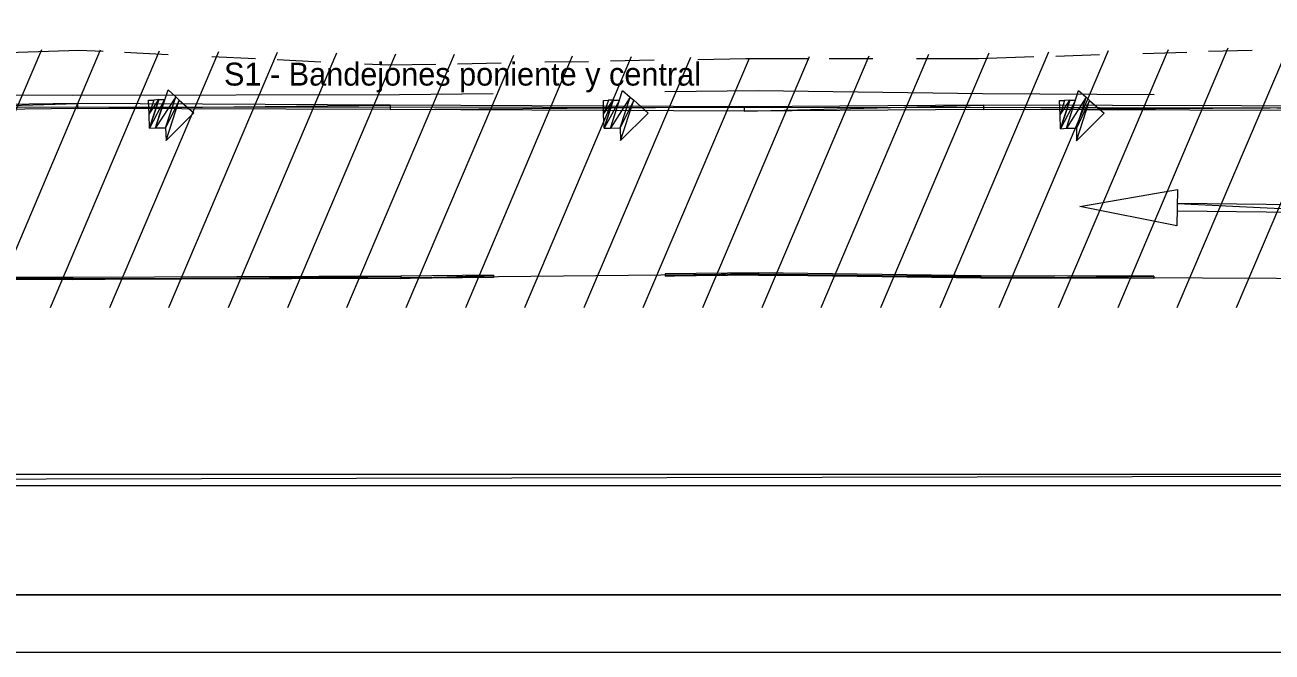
# Model space of a CAD drawing. Header units: metres. Extents: x 1 to 213, y 1 to 147.
# Drawn here: x 75.66 to 102.87, y 1.24 to 14.92 of the extents above; entities that cross this region are included whole.
import ezdxf

# ---------------------------------------------------------------- set-up
doc = ezdxf.new("R2010")
doc.units = ezdxf.units.M
doc.layers.add('00-BASE-ARQUITECTURA', color=8, linetype='Continuous', lineweight=0, plot=False)
doc.layers.add('PJ-RIEGO-SECTORES', color=5, linetype='Continuous', lineweight=0, plot=False)

msp = doc.modelspace()

# ---------------------------------------------------------------- linework, layer by layer
at = {"layer": '00-BASE-ARQUITECTURA'}
for points in [[(1.266, 146.833), (1.266, 1.238), (208.615, 1.238), (208.615, 146.833)], [(207.366, 145.584), (2.515, 145.584), (2.515, 2.487), (207.366, 2.487)], [(207.366, 145.584), (207.366, 2.487), (2.515, 2.487), (2.515, 145.584)]]:
    msp.add_lwpolyline(points, close=True, dxfattribs=at)
for points in [[(103.216, 14.436), (100.792, 8.752)], [(104.517, 14.467), (102.083, 8.752)], [(76.017, 14.383), (73.614, 8.752)], [(74.842, 14.309), (76.831, 14.372), (77.361, 14.351)], [(77.297, 14.372), (74.916, 8.752)], [(78.588, 14.351), (76.207, 8.752)], [(79.879, 14.34), (77.498, 8.752)], [(77.826, 14.33), (78.779, 14.277)], [(81.16, 14.319), (78.789, 8.752)], [(79.731, 14.235), (80.684, 14.192)], [(82.451, 14.309), (80.091, 8.752)], [(81.16, 14.171), (82.113, 14.118)], [(83.742, 14.287), (81.382, 8.752)], [(85.023, 14.277), (82.673, 8.752)], [(86.314, 14.256), (83.965, 8.752)], [(87.595, 14.245), (85.266, 8.752)], [(88.886, 14.224), (86.558, 8.752)], [(90.177, 14.213), (87.849, 8.752)], [(88.431, 14.139), (89.383, 14.16)], [(91.458, 14.192), (89.14, 8.752)], [(90.336, 14.171), (91.384, 14.192), (92.728, 14.192)], [(92.77, 14.224), (90.442, 8.752)], [(94.072, 14.245), (91.733, 8.752)], [(95.373, 14.277), (93.024, 8.752)], [(93.204, 14.192), (94.156, 14.192)], [(96.686, 14.309), (94.326, 8.752)], [(95.109, 14.192), (96.464, 14.192), (97.67, 14.235)], [(97.988, 14.33), (95.617, 8.752)], [(99.289, 14.362), (96.908, 8.752)], [(98.146, 14.245), (99.099, 14.277)], [(100.602, 14.383), (98.199, 8.752)], [(101.903, 14.414), (99.501, 8.752)], [(100.051, 14.298), (101.004, 14.33)], [(101.48, 14.351), (102.433, 14.372)], [(83.065, 14.076), (83.584, 14.055), (84.621, 14.065)], [(85.097, 14.076), (86.05, 14.097)], [(87.002, 14.118), (87.955, 14.129)], [(29.619, 13.398), (31.514, 13.388), (38.012, 13.494), (43.441, 13.43), (49.548, 13.409), (56.384, 13.42), (63.486, 13.409), (70.661, 13.398), (76.694, 13.388), (83.827, 13.409), (85.87, 13.43)], [(78.948, 13.356), (78.504, 12.679), (78.779, 13.504), (78.948, 13.356)], [(78.726, 12.679), (78.948, 13.356), (78.504, 12.679), (78.726, 12.679)], [(79.022, 13.282), (78.726, 12.679), (78.948, 13.356), (79.022, 13.282)], [(88.865, 13.346), (88.431, 12.668), (88.695, 13.494), (88.865, 13.346)], [(88.642, 12.679), (88.865, 13.346), (88.431, 12.668), (88.642, 12.679)], [(88.939, 13.282), (88.642, 12.679), (88.865, 13.346), (88.939, 13.282)], [(89.616, 13.473), (91.659, 13.494), (96.548, 13.43), (100.295, 13.409)], [(98.813, 13.346), (98.379, 12.668), (98.644, 13.494), (98.813, 13.346)], [(98.601, 12.668), (98.813, 13.346), (98.379, 12.668), (98.601, 12.668)], [(98.887, 13.271), (98.601, 12.668), (98.813, 13.346), (98.887, 13.271)], [(39.811, 13.123), (74.789, 13.134), (99.099, 13.123), (130.066, 13.06), (152.1, 13.102)], [(70.46, 13.123), (70.46, 13.017), (76.8, 13.208), (70.46, 13.123)], [(70.46, 13.017), (76.8, 13.208), (76.8, 13.102), (70.46, 13.017)], [(76.8, 13.208), (76.8, 13.102), (83.626, 13.176), (76.8, 13.208)], [(76.8, 13.102), (83.626, 13.176), (83.626, 13.081), (76.8, 13.102)], [(78.472, 13.282), (78.366, 12.975), (78.355, 13.282), (78.472, 13.282)], [(78.578, 13.293), (78.472, 13.282), (78.366, 12.975), (78.578, 13.293)], [(78.578, 13.293), (78.377, 12.668), (78.366, 12.975), (78.578, 13.293)], [(78.504, 12.679), (78.705, 13.293), (78.377, 12.668), (78.504, 12.679)], [(78.705, 13.293), (78.377, 12.668), (78.578, 13.293), (78.705, 13.293)], [(78.736, 12.404), (79.022, 13.282), (78.726, 12.679), (78.736, 12.404)], [(79.34, 13.007), (78.736, 12.404), (79.022, 13.282), (79.34, 13.007)], [(83.626, 13.176), (83.626, 13.081), (91.352, 13.134), (83.626, 13.176)], [(83.626, 13.081), (91.352, 13.134), (91.352, 13.039), (83.626, 13.081)], [(88.494, 13.282), (88.388, 13.282), (88.283, 12.975), (88.494, 13.282)], [(88.388, 13.282), (88.283, 12.975), (88.283, 13.271), (88.388, 13.282)], [(88.494, 13.282), (88.293, 12.668), (88.283, 12.975), (88.494, 13.282)], [(88.431, 12.668), (88.632, 13.282), (88.293, 12.668), (88.431, 12.668)], [(88.632, 13.282), (88.293, 12.668), (88.494, 13.282), (88.632, 13.282)], [(88.653, 12.404), (88.939, 13.282), (88.642, 12.679), (88.653, 12.404)], [(89.256, 12.996), (88.653, 12.404), (88.939, 13.282), (89.256, 12.996)], [(91.352, 13.134), (91.352, 13.039), (96.569, 13.176), (91.352, 13.134)], [(91.352, 13.039), (96.569, 13.176), (96.569, 13.081), (91.352, 13.039)], [(96.569, 13.176), (96.569, 13.081), (107.83, 13.144), (96.569, 13.176)], [(96.569, 13.081), (107.83, 13.144), (107.83, 13.039), (96.569, 13.081)], [(98.337, 13.271), (98.242, 12.965), (98.231, 13.271), (98.337, 13.271)], [(98.453, 13.282), (98.337, 13.271), (98.242, 12.965), (98.453, 13.282)], [(98.453, 13.282), (98.252, 12.658), (98.242, 12.965), (98.453, 13.282)], [(98.379, 12.668), (98.58, 13.282), (98.252, 12.658), (98.379, 12.668)], [(98.58, 13.282), (98.252, 12.658), (98.453, 13.282), (98.58, 13.282)], [(99.205, 12.996), (98.601, 12.393), (98.887, 13.271), (99.205, 12.996)], [(98.601, 12.393), (98.887, 13.271), (98.601, 12.668), (98.601, 12.393)], [(100.803, 11.335), (100.792, 10.541), (98.675, 10.964), (100.803, 11.335)], [(105.322, 10.975), (100.803, 11.028), (105.322, 10.806), (105.322, 10.975)], [(100.803, 11.028), (105.322, 10.806), (100.803, 10.858), (100.803, 11.028)], [(2.526, 9.44), (8.516, 9.43), (15.935, 9.451), (23.957, 9.409), (31.535, 9.398), (38.012, 9.493), (43.409, 9.43), (49.537, 9.409), (56.384, 9.419), (63.475, 9.409), (70.651, 9.398), (76.694, 9.387), (83.859, 9.409), (91.659, 9.493), (96.516, 9.43), (107.798, 9.377), (115.979, 9.419), (126.203, 9.409), (133.632, 9.387), (140.543, 9.387)], [(70.651, 9.419), (70.651, 9.366), (76.694, 9.409), (70.651, 9.419)], [(70.651, 9.366), (76.694, 9.409), (76.694, 9.366), (70.651, 9.366)], [(76.694, 9.409), (76.694, 9.366), (83.859, 9.44), (76.694, 9.409)], [(76.694, 9.366), (83.859, 9.44), (83.859, 9.387), (76.694, 9.366)], [(83.859, 9.44), (83.859, 9.387), (85.88, 9.461), (83.859, 9.44)], [(83.859, 9.387), (85.88, 9.461), (85.88, 9.409), (83.859, 9.387)], [(89.627, 9.493), (89.627, 9.44), (91.659, 9.514), (89.627, 9.493)], [(89.627, 9.44), (91.659, 9.514), (91.659, 9.461), (89.627, 9.44)], [(91.659, 9.514), (91.659, 9.461), (96.516, 9.451), (91.659, 9.514)], [(91.659, 9.461), (96.516, 9.451), (96.516, 9.398), (91.659, 9.461)], [(96.516, 9.451), (96.516, 9.398), (100.284, 9.44), (96.516, 9.451)], [(96.516, 9.398), (100.284, 9.44), (100.284, 9.387), (96.516, 9.398)], [(5.013, 5.112), (5.013, 4.868), (120.138, 5.112), (5.013, 5.112)], [(5.013, 4.868), (120.138, 5.112), (120.138, 4.868), (5.013, 4.868)]]:
    msp.add_lwpolyline(points, dxfattribs=at)

# ---------------------------------------------------------------- texts
at = {"layer": 'PJ-RIEGO-SECTORES'}
msp.add_text('S1 - Bandejones poniente y central', height=0.5, dxfattribs=at).set_placement((80, 13.6))

doc.saveas('drawing.dxf')
